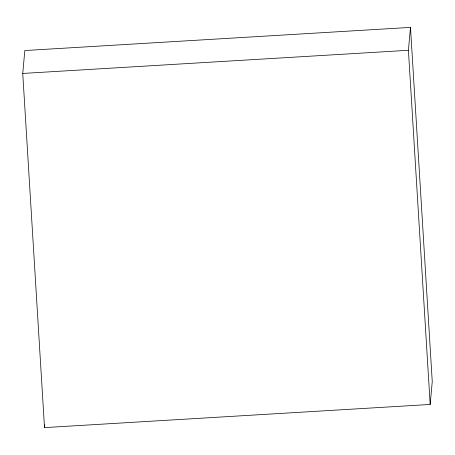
<?xml version="1.0" encoding="UTF-8"?>
<svg xmlns="http://www.w3.org/2000/svg" width="455" height="455" viewBox="0 0 455 455"><rect width="100%" height="100%" fill="white"/><g stroke="black" fill="none" stroke-linecap="round" stroke-linejoin="round"><path stroke-width="0.68" d="M22.75 73.448L24.82 50.545L410.49 27.391L432.25 381.552L430.18 404.455L44.51 427.609L22.75 73.448L408.419 50.289L410.49 27.391M44.51 427.609L44.761 424.834M408.419 50.289L430.18 404.455"/></g></svg>
